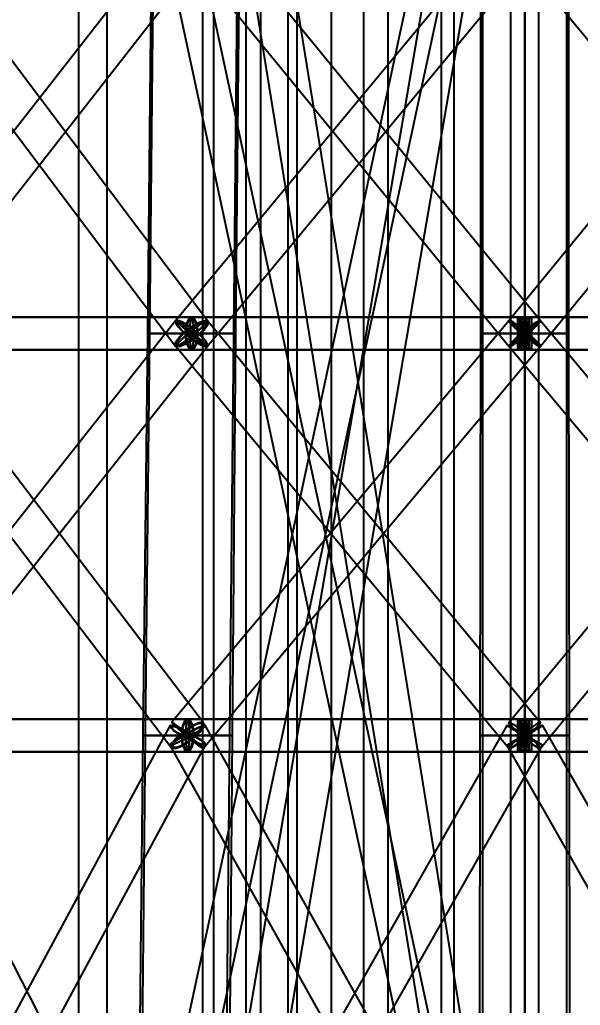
# Model space of a CAD drawing. Header units: millimetres. Extents: x -123812 to 252100, y -3000 to 639000.
# Drawn here: x -6279 to 691, y 306643 to 318903 of the extents above; entities that cross this region are included whole.
import ezdxf

# ---------------------------------------------------------------- set-up
doc = ezdxf.new("R2010")
doc.units = ezdxf.units.MM
for name, color, linetype, lineweight in [('D-BMK-AXIS', 7, 'Continuous', 13), ('D-STR-CORE', 7, 'Continuous', 25), ('D-STR-DIM', 7, 'Continuous', 13), ('D-STR-STRC', 7, 'Continuous', 25)]:
    doc.layers.add(name, color=color, linetype=linetype, lineweight=lineweight)
doc.styles.add('OpenSansCondensed-Light', font='OpenSansCondensed-Light.ttf')
doc.styles.add('TOWER_UNICODE', font='Arial Unicode.ttf')
doc.dimstyles.new('EZDXF', dxfattribs={"dimtxt": 0.25, "dimasz": 0.175, "dimexe": 0.375, "dimexo": 0.125, "dimgap": 0.1, "dimtad": 1, "dimlfac": 100, "dimzin": 12, "dimdsep": 46, "dimtxsty": 'OpenSansCondensed-Light', "dimblk": 'ARCHTICK', "dimcen": 2.5, "dimazin": 3, "dimtfac": 0.5, "dimtmove": 2, "dimatfit": 3})

# ---------------------------------------------------------------- blocks, each defined once
blk = doc.blocks.new('_ARCHTICK')
at = {"color": 0, "linetype": 'BYBLOCK', "const_width": 0.15}
blk.add_lwpolyline([(-0.5, -0.5), (0.5, 0.5)], dxfattribs=at)

msp = doc.modelspace()

# ---------------------------------------------------------------- linework, layer by layer
at = {"layer": 'D-BMK-AXIS'}
msp.add_line((0, -3000), (0, 639000), dxfattribs=at)
at = {"layer": 'D-STR-CORE'}
for points in [[(-4000, 100000), (-4000, 375000), (-3284.1, 375000), (-3284.1, 100000)], [(-4000, 100000), (-4000, 375000), (-3284.1, 375000), (-3284.1, 100000)], [(-3863.7, 100000), (-3863.7, 375000), (-2944.5, 375000), (-2944.5, 100000)], [(-3863.7, 100000), (-3863.7, 375000), (-2944.5, 375000), (-2944.5, 100000)], [(-3464.1, 100000), (-3464.1, 375000), (-2404.2, 375000), (-2404.2, 100000)], [(-3464.1, 100000), (-3464.1, 375000), (-2404.2, 375000), (-2404.2, 100000)], [(-2828.4, 100000), (-2828.4, 375000), (-1700, 375000), (-1700, 100000)], [(-2828.4, 100000), (-2828.4, 375000), (-1700, 375000), (-1700, 100000)], [(-2000, 100000), (-2000, 375000), (-880, 375000), (-880, 100000)], [(-2000, 100000), (-2000, 375000), (-880, 375000), (-880, 100000)], [(-1035.3, 100000), (-1035.3, 375000), (0, 375000), (0, 100000)], [(-1035.3, 100000), (-1035.3, 375000), (0, 375000), (0, 100000)], [(0, 100000), (0, 375000), (1035.3, 375000), (1035.3, 100000)], [(0, 100000), (0, 375000), (1035.3, 375000), (1035.3, 100000)]]:
    msp.add_lwpolyline(points, close=True, dxfattribs=at)
at = {"layer": 'D-STR-STRC'}
for points in [[(198.7, 300042), (-5170.6, 325042), (-5177.4, 325047.1), (-5197.2, 325048.9), (-5228.8, 325047.4), (-5270, 325042.7), (-5317.9, 325035), (-5369.4, 325025), (-5420.8, 325013.3), (-5468.7, 325000.6), (-5509.9, 324988), (-5541.5, 324976.1), (-5561.3, 324965.9), (-5568.1, 324958), (-198.7, 299958)], [(-5170.6, 299958), (198.7, 324958), (192, 324965.9), (172.1, 324976.1), (140.5, 324988), (99.4, 325000.6), (51.4, 325013.3), (0, 325025), (-51.4, 325035), (-99.4, 325042.7), (-140.5, 325047.4), (-172.1, 325048.9), (-192, 325047.1), (-198.7, 325042), (-5568.1, 300042)], [(-4034.4, 299957.4), (250.4, 324957.4), (241.8, 324964.1), (216.8, 324973.2), (177, 324984.2), (125.2, 324996.2), (64.8, 325008.6), (0, 325020.3), (-64.8, 325030.6), (-125.2, 325038.9), (-177, 325044.5), (-216.8, 325047.1), (-241.8, 325046.4), (-250.4, 325042.6), (-4535.1, 300042.6)], [(250.8, 300040.4), (-3789.7, 325040.4), (-3798.2, 325043), (-3823.3, 325042.7), (-3863.1, 325039.5), (-3915.1, 325033.6), (-3975.6, 325025.4), (-4040.5, 325015.5), (-4105.4, 325004.5), (-4165.8, 324993.3), (-4217.8, 324982.4), (-4257.6, 324972.8), (-4282.7, 324965), (-4291.2, 324959.6), (-250.8, 299959.6)], [(-7800.2, 314843.2), (-3891, 319843.2), (-3888.6, 319859.4), (-3899.9, 319885.2), (-3924.2, 319918.8), (-3959.9, 319958), (-4004.6, 320000), (-4055.1, 320042), (-4108, 320081.2), (-4159.7, 320114.8), (-4206.8, 320140.6), (-4245.9, 320156.8), (-4274.5, 320162.4), (-4290.6, 320156.8), (-8199.8, 315156.8)], [(-8101.5, 319843.2), (-4339.8, 314843.2), (-4317.9, 314837.6), (-4283.9, 314843.2), (-4240.2, 314859.4), (-4189.8, 314885.2), (-4136, 314918.8), (-4082.6, 314958), (-4033.1, 315000), (-3991, 315042), (-3959.2, 315081.2), (-3939.7, 315114.8), (-3934, 315140.6), (-3942.4, 315156.8), (-7704.1, 320156.8)], [(-194.6, 320162.4), (-4335.7, 315162.4), (-4334.7, 315156.8), (-4320.4, 315140.6), (-4293.9, 315114.8), (-4257, 315081.2), (-4212.2, 315042), (-4162.5, 315000), (-4111.4, 314958), (-4062.4, 314918.8), (-4018.6, 314885.2), (-3983.3, 314859.4), (-3958.6, 314843.2), (-3946.5, 314837.6), (194.6, 319837.6)], [(-4288.1, 319843.2), (-197.3, 314843.2), (-192.3, 314837.6), (-174.1, 314843.2), (-144.1, 314859.4), (-104.3, 314885.2), (-57.3, 314918.8), (-6.5, 314958), (44.8, 315000), (93, 315042), (134.9, 315081.2), (167.6, 315114.8), (188.9, 315140.6), (197.3, 315156.8), (-3893.5, 320156.8)], [(3893.5, 320156.8), (-197.3, 315156.8), (-188.9, 315140.6), (-167.6, 315114.8), (-134.9, 315081.2), (-93, 315042), (-44.8, 315000), (6.5, 314958), (57.3, 314918.8), (104.3, 314885.2), (144.1, 314859.4), (174.1, 314843.2), (192.3, 314837.6), (197.3, 314843.2), (4288.1, 319843.2)], [(-194.6, 319837.6), (3946.5, 314837.6), (3958.6, 314843.2), (3983.3, 314859.4), (4018.6, 314885.2), (4062.4, 314918.8), (4111.4, 314958), (4162.5, 315000), (4212.2, 315042), (4257, 315081.2), (4293.9, 315114.8), (4320.4, 315140.6), (4334.7, 315156.8), (4335.7, 315162.4), (194.6, 320162.4)], [(-8000, 314796.8), (-4141.1, 314796.8), (-4121, 314803.7), (-4102.2, 314824), (-4086.1, 314856.3), (-4073.8, 314898.4), (-4066, 314947.4), (-4063.3, 315000), (-4066, 315052.6), (-4073.8, 315101.6), (-4086.1, 315143.7), (-4102.2, 315176), (-4121, 315196.3), (-4141.1, 315203.2), (-8000, 315203.2)], [(-8000, 314796.8), (-4141.1, 314796.8), (-4121, 314803.7), (-4102.2, 314824), (-4086.1, 314856.3), (-4073.8, 314898.4), (-4066, 314947.4), (-4063.3, 315000), (-4066, 315052.6), (-4073.8, 315101.6), (-4086.1, 315143.7), (-4102.2, 315176), (-4121, 315196.3), (-4141.1, 315203.2), (-8000, 315203.2)], [(4141.1, 315203.2), (0, 315203.2), (-6.9, 315196.3), (-13.3, 315176), (-18.8, 315143.7), (-23, 315101.6), (-25.6, 315052.6), (-26.5, 315000), (-25.6, 314947.4), (-23, 314898.4), (-18.8, 314856.3), (-13.3, 314824), (-6.9, 314803.7), (0, 314796.8), (4141.1, 314796.8)], [(4141.1, 315203.2), (0, 315203.2), (-6.9, 315196.3), (-13.3, 315176), (-18.8, 315143.7), (-23, 315101.6), (-25.6, 315052.6), (-26.5, 315000), (-25.6, 314947.4), (-23, 314898.4), (-18.8, 314856.3), (-13.3, 314824), (-6.9, 314803.7), (0, 314796.8), (4141.1, 314796.8)], [(-7899.1, 309842), (-3942.2, 314842), (-3939.6, 314858.4), (-3950.8, 314884.4), (-3974.9, 314918.2), (-4010.4, 314957.7), (-4054.7, 315000), (-4105, 315042.3), (-4157.7, 315081.8), (-4209.2, 315115.6), (-4256.2, 315141.6), (-4295.3, 315158), (-4323.9, 315163.5), (-4340, 315158), (-8296.8, 310158)], [(-8197.9, 314842), (-4388.5, 309842), (-4366.6, 309836.5), (-4332.7, 309842), (-4289.1, 309858.4), (-4238.8, 309884.4), (-4185.2, 309918.2), (-4132, 309957.7), (-4082.8, 310000), (-4040.9, 310042.3), (-4009.3, 310081.8), (-3990, 310115.6), (-3984.3, 310141.6), (-3992.8, 310158), (-7802.1, 315158)], [(3944.7, 315157.9), (-196.4, 310157.9), (-188, 310141.6), (-166.8, 310115.6), (-134.2, 310081.8), (-92.5, 310042.3), (-44.5, 310000), (6.5, 309957.7), (57.1, 309918.2), (103.8, 309884.4), (143.5, 309858.4), (173.3, 309842.1), (191.4, 309836.5), (196.4, 309842.1), (4337.5, 314842.1)], [(4384.3, 310163.5), (193.7, 315163.5), (181.5, 315157.9), (157, 315141.6), (121.7, 315115.6), (78.2, 315081.8), (29.3, 315042.3), (-21.5, 315000), (-70.9, 314957.7), (-115.5, 314918.2), (-152.2, 314884.4), (-178.5, 314858.4), (-192.6, 314842.1), (-193.7, 314836.5), (3997, 309836.5)], [(-8097.9, 309796.8), (-4191.7, 309796.8), (-4171.6, 309803.7), (-4152.9, 309824), (-4136.8, 309856.3), (-4124.4, 309898.4), (-4116.7, 309947.4), (-4114, 310000), (-4116.7, 310052.6), (-4124.4, 310101.6), (-4136.8, 310143.7), (-4152.9, 310176), (-4171.6, 310196.3), (-4191.7, 310203.2), (-8097.9, 310203.2)], [(-8095.8, 309796.8), (-4190.7, 309796.8), (-4170.5, 309803.7), (-4151.7, 309824), (-4135.6, 309856.3), (-4123.3, 309898.4), (-4115.5, 309947.4), (-4112.8, 310000), (-4115.5, 310052.6), (-4123.3, 310101.6), (-4135.6, 310143.7), (-4151.7, 310176), (-4170.5, 310196.3), (-4190.7, 310203.2), (-8095.8, 310203.2)], [(4190.7, 310203.2), (0, 310203.2), (-6.9, 310196.3), (-13.3, 310176), (-18.8, 310143.7), (-23, 310101.6), (-25.7, 310052.6), (-26.6, 310000), (-25.7, 309947.4), (-23, 309898.4), (-18.8, 309856.3), (-13.3, 309824), (-6.9, 309803.7), (0, 309796.8), (4190.7, 309796.8)], [(4191.7, 310203.2), (0, 310203.2), (-6.9, 310196.3), (-13.3, 310176), (-18.7, 310143.7), (-23, 310101.6), (-25.6, 310052.6), (-26.5, 310000), (-25.6, 309947.4), (-23, 309898.4), (-18.7, 309856.3), (-13.3, 309824), (-6.9, 309803.7), (0, 309796.8), (4191.7, 309796.8)], [(-8011.1, 302378.7), (-3967.6, 309878.7), (-3968.9, 309891.2), (-3985.3, 309911.2), (-4015.7, 309937.2), (-4058, 309967.5), (-4109.3, 310000), (-4166.2, 310032.5), (-4224.8, 310062.8), (-4281, 310088.8), (-4331.1, 310108.8), (-4371.6, 310121.3), (-4399.8, 310125.6), (-4413.7, 310121.3), (-8457.3, 302621.3)], [(-8325.6, 309891.2), (-4496.4, 302391.2), (-4489.1, 302378.6), (-4466.7, 302374.3), (-4430.9, 302378.6), (-4384, 302391.2), (-4329.3, 302411.1), (-4270.5, 302437.2), (-4211.5, 302467.5), (-4156.4, 302500), (-4109, 302532.5), (-4072.5, 302562.8), (-4049.3, 302588.9), (-4041.2, 302608.8), (-7870.3, 310108.8)], [(-4041.8, 302374.3), (220.3, 309874.3), (216.9, 309878.6), (198.7, 309891.2), (166.9, 309911.1), (123.8, 309937.2), (72.3, 309967.5), (15.8, 310000), (-41.8, 310032.5), (-96.5, 310062.8), (-144.6, 310088.9), (-182.9, 310108.8), (-208.7, 310121.4), (-220.3, 310125.7), (-4482.4, 302625.7)], [(221.9, 302621.5), (-3969.8, 310121.5), (-3975.3, 310125.7), (-3995.4, 310121.5), (-4029, 310108.9), (-4073.6, 310088.9), (-4126.3, 310062.9), (-4183.5, 310032.5), (-4241.2, 310000), (-4295.5, 309967.5), (-4342.8, 309937.1), (-4379.8, 309911.1), (-4403.9, 309891.1), (-4413.6, 309878.5), (-221.9, 302378.5)], [(4488.9, 302625.8), (220.2, 310125.8), (208.4, 310121.6), (182.4, 310109), (143.9, 310089), (95.7, 310062.9), (40.9, 310032.6), (-16.6, 310000), (-73, 309967.4), (-124.5, 309937.1), (-167.4, 309911), (-199, 309891), (-217, 309878.4), (-220.2, 309874.2), (4048.6, 302374.2)]]:
    msp.add_lwpolyline(points, dxfattribs=at)
for points in [[(-5547.2, 300000), (-5191.6, 300000), (-5191.6, 325000), (-5547.2, 325000)], [(-5547.2, 300000), (-5191.6, 300000), (-5191.6, 325000), (-5547.2, 325000)], [(-177.8, 300000), (177.8, 300000), (177.8, 325000), (-177.8, 325000)], [(-177.8, 300000), (177.8, 300000), (177.8, 325000), (-177.8, 325000)], [(-4691.1, 315000), (-3591.1, 315000), (-3541.9, 320000), (-4639.6, 320000)], [(-4666.2, 315000), (-3616, 315000), (-3566.1, 320000), (-4615.4, 320000)], [(-550, 315000), (550, 315000), (548.8, 320000), (-548.8, 320000)], [(-550, 315000), (550, 315000), (548.8, 320000), (-548.8, 320000)], [(-525.1, 315000), (525.1, 315000), (524.6, 320000), (-524.6, 320000)], [(-7284.6, 314800), (88.2, 314800), (88.2, 315200), (-7284.6, 315200)], [(-7248.2, 314800), (51.8, 314800), (51.8, 315200), (-7248.2, 315200)], [(-7248.2, 314800), (51.8, 314800), (51.8, 315200), (-7248.2, 315200)], [(-4218.9, 315000), (-4216.2, 314947.4), (-4208.4, 314898.4), (-4196.1, 314856.3), (-4180, 314824), (-4161.2, 314803.7), (-4141.1, 314796.8), (-4121, 314803.7), (-4102.2, 314824), (-4086.1, 314856.3), (-4073.8, 314898.4), (-4066, 314947.4), (-4063.3, 315000), (-4066, 315052.6), (-4073.8, 315101.6), (-4086.1, 315143.7), (-4102.2, 315176), (-4121, 315196.3), (-4141.1, 315203.2), (-4161.2, 315196.3), (-4180, 315176), (-4196.1, 315143.7), (-4208.4, 315101.6), (-4216.2, 315052.6)], [(-4218.9, 315000), (-4216.2, 314947.4), (-4208.4, 314898.4), (-4196.1, 314856.3), (-4180, 314824), (-4161.2, 314803.7), (-4141.1, 314796.8), (-4121, 314803.7), (-4102.2, 314824), (-4086.1, 314856.3), (-4073.8, 314898.4), (-4066, 314947.4), (-4063.3, 315000), (-4066, 315052.6), (-4073.8, 315101.6), (-4086.1, 315143.7), (-4102.2, 315176), (-4121, 315196.3), (-4141.1, 315203.2), (-4161.2, 315196.3), (-4180, 315176), (-4196.1, 315143.7), (-4208.4, 315101.6), (-4216.2, 315052.6)], [(-4167.6, 315000), (-4166.7, 314947.4), (-4164.1, 314898.4), (-4159.9, 314856.3), (-4154.4, 314824), (-4148, 314803.7), (-4141.1, 314796.8), (0, 314796.8), (6.9, 314803.7), (13.3, 314824), (18.8, 314856.3), (23, 314898.4), (25.6, 314947.4), (26.5, 315000), (25.6, 315052.6), (23, 315101.6), (18.8, 315143.7), (13.3, 315176), (6.9, 315196.3), (0, 315203.2), (-4141.1, 315203.2), (-4148, 315196.3), (-4154.4, 315176), (-4159.9, 315143.7), (-4164.1, 315101.6), (-4166.7, 315052.6)], [(-4167.6, 315000), (-4166.7, 314947.4), (-4164.1, 314898.4), (-4159.9, 314856.3), (-4154.4, 314824), (-4148, 314803.7), (-4141.1, 314796.8), (-4134.2, 314803.7), (-4127.8, 314824), (-4122.4, 314856.3), (-4118.1, 314898.4), (-4115.5, 314947.4), (-4114.6, 315000), (-4115.5, 315052.6), (-4118.1, 315101.6), (-4122.4, 315143.7), (-4127.8, 315176), (-4134.2, 315196.3), (-4141.1, 315203.2), (-4148, 315196.3), (-4154.4, 315176), (-4159.9, 315143.7), (-4164.1, 315101.6), (-4166.7, 315052.6)], [(-4167.6, 315000), (-4166.7, 314947.4), (-4164.1, 314898.4), (-4159.9, 314856.3), (-4154.4, 314824), (-4148, 314803.7), (-4141.1, 314796.8), (0, 314796.8), (6.9, 314803.7), (13.3, 314824), (18.8, 314856.3), (23, 314898.4), (25.6, 314947.4), (26.5, 315000), (25.6, 315052.6), (23, 315101.6), (18.8, 315143.7), (13.3, 315176), (6.9, 315196.3), (0, 315203.2), (-4141.1, 315203.2), (-4148, 315196.3), (-4154.4, 315176), (-4159.9, 315143.7), (-4164.1, 315101.6), (-4166.7, 315052.6)], [(-4167.6, 315000), (-4166.7, 314947.4), (-4164.1, 314898.4), (-4159.9, 314856.3), (-4154.4, 314824), (-4148, 314803.7), (-4141.1, 314796.8), (-4134.2, 314803.7), (-4127.8, 314824), (-4122.4, 314856.3), (-4118.1, 314898.4), (-4115.5, 314947.4), (-4114.6, 315000), (-4115.5, 315052.6), (-4118.1, 315101.6), (-4122.4, 315143.7), (-4127.8, 315176), (-4134.2, 315196.3), (-4141.1, 315203.2), (-4148, 315196.3), (-4154.4, 315176), (-4159.9, 315143.7), (-4164.1, 315101.6), (-4166.7, 315052.6)], [(88.2, 315200), (-88.2, 315200), (-88.2, 314800), (88.2, 314800)], [(51.8, 315200), (-51.8, 315200), (-51.8, 314800), (51.8, 314800)], [(51.8, 315200), (-51.8, 315200), (-51.8, 314800), (51.8, 314800)], [(-51.8, 314800), (7248.2, 314800), (7248.2, 315200), (-51.8, 315200)], [(-51.8, 315200), (51.8, 315200), (51.8, 314800), (-51.8, 314800)], [(-51.8, 314800), (7248.2, 314800), (7248.2, 315200), (-51.8, 315200)], [(-51.8, 315200), (51.8, 315200), (51.8, 314800), (-51.8, 314800)], [(-26.5, 315000), (-25.6, 314947.4), (-23, 314898.4), (-18.8, 314856.3), (-13.3, 314824), (-6.9, 314803.7), (0, 314796.8), (6.9, 314803.7), (13.3, 314824), (18.8, 314856.3), (23, 314898.4), (25.6, 314947.4), (26.5, 315000), (25.6, 315052.6), (23, 315101.6), (18.8, 315143.7), (13.3, 315176), (6.9, 315196.3), (0, 315203.2), (-6.9, 315196.3), (-13.3, 315176), (-18.8, 315143.7), (-23, 315101.6), (-25.6, 315052.6)], [(-26.5, 315000), (-25.6, 314947.4), (-23, 314898.4), (-18.8, 314856.3), (-13.3, 314824), (-6.9, 314803.7), (0, 314796.8), (6.9, 314803.7), (13.3, 314824), (18.8, 314856.3), (23, 314898.4), (25.6, 314947.4), (26.5, 315000), (25.6, 315052.6), (23, 315101.6), (18.8, 315143.7), (13.3, 315176), (6.9, 315196.3), (0, 315203.2), (-6.9, 315196.3), (-13.3, 315176), (-18.8, 315143.7), (-23, 315101.6), (-25.6, 315052.6)], [(26.5, 315000), (25.6, 314947.4), (23, 314898.4), (18.8, 314856.3), (13.3, 314824), (6.9, 314803.7), (0, 314796.8), (-6.9, 314803.7), (-13.3, 314824), (-18.8, 314856.3), (-23, 314898.4), (-25.6, 314947.4), (-26.5, 315000), (-25.6, 315052.6), (-23, 315101.6), (-18.8, 315143.7), (-13.3, 315176), (-6.9, 315196.3), (0, 315203.2), (6.9, 315196.3), (13.3, 315176), (18.8, 315143.7), (23, 315101.6), (25.6, 315052.6)], [(26.5, 315000), (25.6, 314947.4), (23, 314898.4), (18.8, 314856.3), (13.3, 314824), (6.9, 314803.7), (0, 314796.8), (-6.9, 314803.7), (-13.3, 314824), (-18.8, 314856.3), (-23, 314898.4), (-25.6, 314947.4), (-26.5, 315000), (-25.6, 315052.6), (-23, 315101.6), (-18.8, 315143.7), (-13.3, 315176), (-6.9, 315196.3), (0, 315203.2), (6.9, 315196.3), (13.3, 315176), (18.8, 315143.7), (23, 315101.6), (25.6, 315052.6)], [(-4385.4, 310163.5), (-4384.4, 310158), (-4370.3, 310141.6), (-4344, 310115.6), (-4307.3, 310081.8), (-4262.8, 310042.3), (-4213.4, 310000), (-4162.6, 309957.7), (-4113.7, 309918.2), (-4070.1, 309884.4), (-4034.9, 309858.4), (-4010.3, 309842), (-3998.1, 309836.5), (193.6, 314836.5), (192.7, 314842), (178.5, 314858.4), (152.3, 314884.4), (115.6, 314918.2), (71.1, 314957.7), (21.7, 315000), (-29.2, 315042.3), (-78, 315081.8), (-121.6, 315115.6), (-156.9, 315141.6), (-181.4, 315158), (-193.6, 315163.5)], [(-4033.1, 315000), (-4082.6, 314958), (-4136, 314918.8), (-4189.8, 314885.2), (-4240.2, 314859.4), (-4283.9, 314843.2), (-4317.9, 314837.6), (-4339.8, 314843.2), (-4348.2, 314859.4), (-4342.5, 314885.2), (-4323, 314918.8), (-4291.2, 314958), (-4249.1, 315000), (-4199.6, 315042), (-4146.2, 315081.2), (-4092.4, 315114.8), (-4042, 315140.6), (-3998.3, 315156.8), (-3964.3, 315162.4), (-3942.4, 315156.8), (-3934, 315140.6), (-3939.7, 315114.8), (-3959.2, 315081.2), (-3991, 315042)], [(-4227.5, 315000), (-4177.3, 314957.7), (-4124.5, 314918.2), (-4073, 314884.4), (-4026, 314858.4), (-3986.9, 314842), (-3958.4, 314836.5), (-3942.2, 314842), (-3939.6, 314858.4), (-3950.8, 314884.4), (-3974.9, 314918.2), (-4010.4, 314957.7), (-4054.7, 315000), (-4105, 315042.3), (-4157.7, 315081.8), (-4209.2, 315115.6), (-4256.2, 315141.6), (-4295.3, 315158), (-4323.9, 315163.5), (-4340, 315158), (-4342.6, 315141.6), (-4331.4, 315115.6), (-4307.3, 315081.8), (-4271.9, 315042.3)], [(-4337.5, 314842), (-196.4, 309842), (-191.3, 309836.5), (-173.2, 309842), (-143.3, 309858.4), (-103.6, 309884.4), (-56.8, 309918.2), (-6.2, 309957.7), (44.8, 310000), (92.8, 310042.3), (134.5, 310081.8), (167, 310115.6), (188.1, 310141.6), (196.4, 310158), (-3944.7, 315158), (-3949.8, 315163.5), (-3967.9, 315158), (-3997.8, 315141.6), (-4037.5, 315115.6), (-4084.3, 315081.8), (-4134.9, 315042.3), (-4185.9, 315000), (-4233.9, 314957.7), (-4275.6, 314918.2), (-4308.1, 314884.4), (-4329.2, 314858.4)], [(-4185.9, 315000), (-4233.9, 314957.7), (-4275.6, 314918.2), (-4308.1, 314884.4), (-4329.2, 314858.4), (-4337.5, 314842), (-4332.4, 314836.5), (-4314.3, 314842), (-4284.4, 314858.4), (-4244.7, 314884.4), (-4197.9, 314918.2), (-4147.3, 314957.7), (-4096.3, 315000), (-4048.3, 315042.3), (-4006.6, 315081.8), (-3974.1, 315115.6), (-3953, 315141.6), (-3944.7, 315158), (-3949.8, 315163.5), (-3967.9, 315158), (-3997.8, 315141.6), (-4037.5, 315115.6), (-4084.3, 315081.8), (-4134.9, 315042.3)], [(-4119.7, 315000), (-4070, 314958), (-4025.2, 314918.8), (-3988.3, 314885.2), (-3961.8, 314859.4), (-3947.6, 314843.2), (-3946.5, 314837.6), (-3958.6, 314843.2), (-3983.3, 314859.4), (-4018.6, 314885.2), (-4062.4, 314918.8), (-4111.4, 314958), (-4162.5, 315000), (-4212.2, 315042), (-4257, 315081.2), (-4293.9, 315114.8), (-4320.4, 315140.6), (-4334.7, 315156.8), (-4335.7, 315162.4), (-4323.6, 315156.8), (-4298.9, 315140.6), (-4263.6, 315114.8), (-4219.9, 315081.2), (-4170.8, 315042)], [(-4043.8, 315000), (-4088.3, 314962.1), (-4136.5, 314926.8), (-4185, 314896.5), (-4230.5, 314873.2), (-4269.9, 314858.6), (-4300.5, 314853.6), (-4320.3, 314858.6), (-4327.8, 314873.2), (-4322.7, 314896.5), (-4305.1, 314926.8), (-4276.4, 314962.1), (-4238.5, 315000), (-4193.9, 315037.9), (-4145.7, 315073.2), (-4097.2, 315103.5), (-4051.7, 315126.8), (-4012.3, 315141.4), (-3981.7, 315146.4), (-3961.9, 315141.4), (-3954.4, 315126.8), (-3959.6, 315103.5), (-3977.1, 315073.2), (-4005.8, 315037.9)], [(-4219, 315000), (-4173.7, 314961.8), (-4126.2, 314926.3), (-4079.7, 314895.7), (-4037.4, 314872.3), (-4002.1, 314857.6), (-3976.3, 314852.6), (-3961.8, 314857.6), (-3959.5, 314872.3), (-3969.5, 314895.7), (-3991.3, 314926.3), (-4023.2, 314961.8), (-4063.2, 315000), (-4108.5, 315038.2), (-4156, 315073.7), (-4202.5, 315104.3), (-4244.8, 315127.7), (-4280.1, 315142.4), (-4305.9, 315147.4), (-4320.4, 315142.4), (-4322.7, 315127.7), (-4312.7, 315104.3), (-4290.9, 315073.7), (-4259, 315038.2)], [(-4181.5, 315000), (-4224.8, 314961.8), (-4262.3, 314926.3), (-4291.6, 314895.7), (-4310.7, 314872.3), (-4318.2, 314857.6), (-4313.6, 314852.6), (-4297.2, 314857.6), (-4270.3, 314872.3), (-4234.5, 314895.7), (-4192.3, 314926.3), (-4146.7, 314961.8), (-4100.7, 315000), (-4057.4, 315038.2), (-4019.9, 315073.7), (-3990.6, 315104.3), (-3971.5, 315127.7), (-3964, 315142.4), (-3968.6, 315147.4), (-3985, 315142.4), (-4011.9, 315127.7), (-4047.7, 315104.3), (-4089.9, 315073.7), (-4135.5, 315038.2)], [(-4121.8, 315000), (-4077, 314962.1), (-4036.6, 314926.8), (-4003.4, 314896.5), (-3979.5, 314873.2), (-3966.6, 314858.6), (-3965.6, 314853.6), (-3976.6, 314858.6), (-3998.8, 314873.2), (-4030.7, 314896.5), (-4070.1, 314926.8), (-4114.4, 314962.1), (-4160.4, 315000), (-4205.2, 315037.9), (-4245.6, 315073.2), (-4278.9, 315103.5), (-4302.7, 315126.8), (-4315.6, 315141.4), (-4316.6, 315146.4), (-4305.6, 315141.4), (-4283.4, 315126.8), (-4251.5, 315103.5), (-4212.1, 315073.2), (-4167.9, 315037.9)], [(-4212.7, 315000), (-4210.3, 314951.5), (-4203.1, 314906.4), (-4191.8, 314867.6), (-4176.9, 314837.9), (-4159.6, 314819.2), (-4141.1, 314812.8), (-4122.6, 314819.2), (-4105.3, 314837.9), (-4090.4, 314867.6), (-4079.1, 314906.4), (-4071.9, 314951.5), (-4069.5, 315000), (-4071.9, 315048.5), (-4079.1, 315093.6), (-4090.4, 315132.4), (-4105.3, 315162.1), (-4122.6, 315180.8), (-4141.1, 315187.2), (-4159.6, 315180.8), (-4176.9, 315162.1), (-4191.8, 315132.4), (-4203.1, 315093.6), (-4210.3, 315048.5)], [(-4212.7, 315000), (-4210.3, 314951.5), (-4203.1, 314906.4), (-4191.8, 314867.6), (-4176.9, 314837.9), (-4159.6, 314819.2), (-4141.1, 314812.8), (-4122.6, 314819.2), (-4105.3, 314837.9), (-4090.4, 314867.6), (-4079.1, 314906.4), (-4071.9, 314951.5), (-4069.5, 315000), (-4071.9, 315048.5), (-4079.1, 315093.6), (-4090.4, 315132.4), (-4105.3, 315162.1), (-4122.6, 315180.8), (-4141.1, 315187.2), (-4159.6, 315180.8), (-4176.9, 315162.1), (-4191.8, 315132.4), (-4203.1, 315093.6), (-4210.3, 315048.5)], [(-4165.5, 315000), (-4164.7, 314951.5), (-4162.3, 314906.4), (-4158.4, 314867.6), (-4153.3, 314837.9), (-4147.4, 314819.2), (-4141.1, 314812.8), (-4134.8, 314819.2), (-4128.9, 314837.9), (-4123.8, 314867.6), (-4119.9, 314906.4), (-4117.5, 314951.5), (-4116.7, 315000), (-4117.5, 315048.5), (-4119.9, 315093.6), (-4123.8, 315132.4), (-4128.9, 315162.1), (-4134.8, 315180.8), (-4141.1, 315187.2), (-4147.4, 315180.8), (-4153.3, 315162.1), (-4158.4, 315132.4), (-4162.3, 315093.6), (-4164.7, 315048.5)], [(-4165.5, 315000), (-4164.7, 314951.5), (-4162.3, 314906.4), (-4158.4, 314867.6), (-4153.3, 314837.9), (-4147.4, 314819.2), (-4141.1, 314812.8), (-4134.8, 314819.2), (-4128.9, 314837.9), (-4123.8, 314867.6), (-4119.9, 314906.4), (-4117.5, 314951.5), (-4116.7, 315000), (-4117.5, 315048.5), (-4119.9, 315093.6), (-4123.8, 315132.4), (-4128.9, 315162.1), (-4134.8, 315180.8), (-4141.1, 315187.2), (-4147.4, 315180.8), (-4153.3, 315162.1), (-4158.4, 315132.4), (-4162.3, 315093.6), (-4164.7, 315048.5)], [(44.8, 315000), (-6.5, 314958), (-57.3, 314918.8), (-104.3, 314885.2), (-144.1, 314859.4), (-174.1, 314843.2), (-192.3, 314837.6), (-197.3, 314843.2), (-188.9, 314859.4), (-167.6, 314885.2), (-134.9, 314918.8), (-93, 314958), (-44.8, 315000), (6.5, 315042), (57.3, 315081.2), (104.3, 315114.8), (144.1, 315140.6), (174.1, 315156.8), (192.3, 315162.4), (197.3, 315156.8), (188.9, 315140.6), (167.6, 315114.8), (134.9, 315081.2), (93, 315042)], [(-44.8, 315000), (6.5, 314958), (57.3, 314918.8), (104.3, 314885.2), (144.1, 314859.4), (174.1, 314843.2), (192.3, 314837.6), (197.3, 314843.2), (188.9, 314859.4), (167.6, 314885.2), (134.9, 314918.8), (93, 314958), (44.8, 315000), (-6.5, 315042), (-57.3, 315081.2), (-104.3, 315114.8), (-144.1, 315140.6), (-174.1, 315156.8), (-192.3, 315162.4), (-197.3, 315156.8), (-188.9, 315140.6), (-167.6, 315114.8), (-134.9, 315081.2), (-93, 315042)], [(21.5, 315000), (-29.3, 314957.7), (-78.2, 314918.2), (-121.7, 314884.4), (-157, 314858.4), (-181.5, 314842.1), (-193.7, 314836.5), (-192.6, 314842.1), (-178.5, 314858.4), (-152.2, 314884.4), (-115.5, 314918.2), (-70.9, 314957.7), (-21.5, 315000), (29.3, 315042.3), (78.2, 315081.8), (121.7, 315115.6), (157, 315141.6), (181.5, 315157.9), (193.7, 315163.5), (192.6, 315157.9), (178.5, 315141.6), (152.2, 315115.6), (115.5, 315081.8), (70.9, 315042.3)], [(-21.7, 315000), (29.2, 314957.7), (78, 314918.2), (121.6, 314884.4), (156.9, 314858.4), (181.4, 314842), (193.6, 314836.5), (192.7, 314842), (178.5, 314858.4), (152.3, 314884.4), (115.6, 314918.2), (71.1, 314957.7), (21.7, 315000), (-29.2, 315042.3), (-78, 315081.8), (-121.6, 315115.6), (-156.9, 315141.6), (-181.4, 315158), (-193.6, 315163.5), (-192.7, 315158), (-178.5, 315141.6), (-152.3, 315115.6), (-115.6, 315081.8), (-71.1, 315042.3)], [(40.4, 315000), (-5.9, 314962.1), (-51.7, 314926.8), (-94, 314896.5), (-129.9, 314873.2), (-157, 314858.6), (-173.3, 314853.6), (-177.9, 314858.6), (-170.3, 314873.2), (-151.1, 314896.5), (-121.7, 314926.8), (-83.9, 314962.1), (-40.4, 315000), (5.9, 315037.9), (51.7, 315073.2), (94, 315103.5), (129.9, 315126.8), (157, 315141.4), (173.3, 315146.4), (177.9, 315141.4), (170.3, 315126.8), (151.1, 315103.5), (121.7, 315073.2), (83.9, 315037.9)], [(-40.4, 315000), (5.9, 314962.1), (51.7, 314926.8), (94, 314896.5), (129.9, 314873.2), (157, 314858.6), (173.3, 314853.6), (177.9, 314858.6), (170.3, 314873.2), (151.1, 314896.5), (121.7, 314926.8), (83.9, 314962.1), (40.4, 315000), (-5.9, 315037.9), (-51.7, 315073.2), (-94, 315103.5), (-129.9, 315126.8), (-157, 315141.4), (-173.3, 315146.4), (-177.9, 315141.4), (-170.3, 315126.8), (-151.1, 315103.5), (-121.7, 315073.2), (-83.9, 315037.9)], [(-19.6, 315000), (26.3, 314961.8), (70.4, 314926.3), (109.6, 314895.7), (141.4, 314872.3), (163.6, 314857.6), (174.6, 314852.6), (173.7, 314857.6), (161, 314872.3), (137.3, 314895.7), (104.2, 314926.3), (64.1, 314961.8), (19.6, 315000), (-26.3, 315038.2), (-70.4, 315073.7), (-109.6, 315104.3), (-141.4, 315127.7), (-163.6, 315142.4), (-174.6, 315147.4), (-173.7, 315142.4), (-161, 315127.7), (-137.3, 315104.3), (-104.2, 315073.7), (-64.1, 315038.2)], [(19.4, 315000), (-26.5, 314961.8), (-70.5, 314926.3), (-109.8, 314895.8), (-141.5, 314872.3), (-163.6, 314857.6), (-174.6, 314852.6), (-173.7, 314857.6), (-160.9, 314872.3), (-137.2, 314895.8), (-104.1, 314926.3), (-63.9, 314961.8), (-19.4, 315000), (26.5, 315038.2), (70.5, 315073.7), (109.8, 315104.2), (141.5, 315127.7), (163.6, 315142.4), (174.6, 315147.4), (173.7, 315142.4), (160.9, 315127.7), (137.2, 315104.2), (104.1, 315073.7), (63.9, 315038.2)], [(82.9, 315188), (-82.9, 315188), (-82.9, 314812), (82.9, 314812)], [(48.7, 315188), (-48.7, 315188), (-48.7, 314812), (48.7, 314812)], [(48.7, 315188), (-48.7, 315188), (-48.7, 314812), (48.7, 314812)], [(-48.7, 315188), (48.7, 315188), (48.7, 314812), (-48.7, 314812)], [(-48.7, 315188), (48.7, 315188), (48.7, 314812), (-48.7, 314812)], [(-24.4, 315000), (-23.6, 314951.5), (-21.2, 314906.4), (-17.3, 314867.6), (-12.2, 314837.9), (-6.3, 314819.2), (0, 314812.8), (6.3, 314819.2), (12.2, 314837.9), (17.3, 314867.6), (21.2, 314906.4), (23.6, 314951.5), (24.4, 315000), (23.6, 315048.5), (21.2, 315093.6), (17.3, 315132.4), (12.2, 315162.1), (6.3, 315180.8), (0, 315187.2), (-6.3, 315180.8), (-12.2, 315162.1), (-17.3, 315132.4), (-21.2, 315093.6), (-23.6, 315048.5)], [(-24.4, 315000), (-23.6, 314951.5), (-21.2, 314906.4), (-17.3, 314867.6), (-12.2, 314837.9), (-6.3, 314819.2), (0, 314812.8), (6.3, 314819.2), (12.2, 314837.9), (17.3, 314867.6), (21.2, 314906.4), (23.6, 314951.5), (24.4, 315000), (23.6, 315048.5), (21.2, 315093.6), (17.3, 315132.4), (12.2, 315162.1), (6.3, 315180.8), (0, 315187.2), (-6.3, 315180.8), (-12.2, 315162.1), (-17.3, 315132.4), (-21.2, 315093.6), (-23.6, 315048.5)], [(24.4, 315000), (23.6, 314951.5), (21.2, 314906.4), (17.3, 314867.6), (12.2, 314837.9), (6.3, 314819.2), (0, 314812.8), (-6.3, 314819.2), (-12.2, 314837.9), (-17.3, 314867.6), (-21.2, 314906.4), (-23.6, 314951.5), (-24.4, 315000), (-23.6, 315048.5), (-21.2, 315093.6), (-17.3, 315132.4), (-12.2, 315162.1), (-6.3, 315180.8), (0, 315187.2), (6.3, 315180.8), (12.2, 315162.1), (17.3, 315132.4), (21.2, 315093.6), (23.6, 315048.5)], [(24.4, 315000), (23.6, 314951.5), (21.2, 314906.4), (17.3, 314867.6), (12.2, 314837.9), (6.3, 314819.2), (0, 314812.8), (-6.3, 314819.2), (-12.2, 314837.9), (-17.3, 314867.6), (-21.2, 314906.4), (-23.6, 314951.5), (-24.4, 315000), (-23.6, 315048.5), (-21.2, 315093.6), (-17.3, 315132.4), (-12.2, 315162.1), (-6.3, 315180.8), (0, 315187.2), (6.3, 315180.8), (12.2, 315162.1), (17.3, 315132.4), (21.2, 315093.6), (23.6, 315048.5)], [(-4747.3, 310000), (-3634.1, 310000), (-3591.1, 315000), (-4691.1, 315000)], [(-4717.3, 310000), (-3666.2, 310000), (-3616, 315000), (-4666.2, 315000)], [(-3591.1, 315000), (-3609.8, 315000), (-3664.8, 315000), (-3752.2, 315000), (-3866.1, 315000), (-3998.8, 315000), (-4141.1, 315000), (-4283.5, 315000), (-4416.1, 315000), (-4530, 315000), (-4617.4, 315000), (-4672.4, 315000), (-4691.1, 315000), (-4672.4, 315000), (-4617.4, 315000), (-4530, 315000), (-4416.1, 315000), (-4283.5, 315000), (-4141.1, 315000), (-3998.8, 315000), (-3866.1, 315000), (-3752.2, 315000), (-3664.8, 315000), (-3609.8, 315000)], [(-3616, 315000), (-3633.9, 315000), (-3686.4, 315000), (-3769.8, 315000), (-3878.6, 315000), (-4005.2, 315000), (-4141.1, 315000), (-4277, 315000), (-4403.7, 315000), (-4512.4, 315000), (-4595.9, 315000), (-4648.3, 315000), (-4666.2, 315000), (-4648.3, 315000), (-4595.9, 315000), (-4512.4, 315000), (-4403.7, 315000), (-4277, 315000), (-4141.1, 315000), (-4005.2, 315000), (-3878.6, 315000), (-3769.8, 315000), (-3686.4, 315000), (-3633.9, 315000)], [(-556.6, 310000), (556.6, 310000), (550, 315000), (-550, 315000)], [(-556.6, 310000), (556.6, 310000), (550, 315000), (-550, 315000)], [(550, 315000), (531.3, 315000), (476.3, 315000), (388.9, 315000), (275, 315000), (142.4, 315000), (0, 315000), (-142.4, 315000), (-275, 315000), (-388.9, 315000), (-476.3, 315000), (-531.3, 315000), (-550, 315000), (-531.3, 315000), (-476.3, 315000), (-388.9, 315000), (-275, 315000), (-142.4, 315000), (0, 315000), (142.4, 315000), (275, 315000), (388.9, 315000), (476.3, 315000), (531.3, 315000)], [(550, 315000), (531.3, 315000), (476.3, 315000), (388.9, 315000), (275, 315000), (142.4, 315000), (0, 315000), (-142.4, 315000), (-275, 315000), (-388.9, 315000), (-476.3, 315000), (-531.3, 315000), (-550, 315000), (-531.3, 315000), (-476.3, 315000), (-388.9, 315000), (-275, 315000), (-142.4, 315000), (0, 315000), (142.4, 315000), (275, 315000), (388.9, 315000), (476.3, 315000), (531.3, 315000)], [(-525.6, 310000), (525.6, 310000), (525.1, 315000), (-525.1, 315000)], [(525.1, 315000), (507.2, 315000), (454.8, 315000), (371.3, 315000), (262.6, 315000), (135.9, 315000), (0, 315000), (-135.9, 315000), (-262.6, 315000), (-371.3, 315000), (-454.8, 315000), (-507.2, 315000), (-525.1, 315000), (-507.2, 315000), (-454.8, 315000), (-371.3, 315000), (-262.6, 315000), (-135.9, 315000), (0, 315000), (135.9, 315000), (262.6, 315000), (371.3, 315000), (454.8, 315000), (507.2, 315000)], [(-7374.8, 309800), (88.1, 309800), (88.1, 310200), (-7374.8, 310200)], [(-7340.4, 309800), (51.7, 309800), (51.7, 310200), (-7340.4, 310200)], [(-7338.6, 309800), (51.8, 309800), (51.8, 310200), (-7338.6, 310200)], [(-4269.5, 310000), (-4266.8, 309947.4), (-4259, 309898.4), (-4246.7, 309856.3), (-4230.6, 309824), (-4211.8, 309803.7), (-4191.7, 309796.8), (-4171.6, 309803.7), (-4152.9, 309824), (-4136.8, 309856.3), (-4124.4, 309898.4), (-4116.7, 309947.4), (-4114, 310000), (-4116.7, 310052.6), (-4124.4, 310101.6), (-4136.8, 310143.7), (-4152.9, 310176), (-4171.6, 310196.3), (-4191.7, 310203.2), (-4211.8, 310196.3), (-4230.6, 310176), (-4246.7, 310143.7), (-4259, 310101.6), (-4266.8, 310052.6)], [(-4268.5, 310000), (-4265.8, 309947.4), (-4258.1, 309898.4), (-4245.7, 309856.3), (-4229.6, 309824), (-4210.8, 309803.7), (-4190.7, 309796.8), (-4170.5, 309803.7), (-4151.7, 309824), (-4135.6, 309856.3), (-4123.3, 309898.4), (-4115.5, 309947.4), (-4112.8, 310000), (-4115.5, 310052.6), (-4123.3, 310101.6), (-4135.6, 310143.7), (-4151.7, 310176), (-4170.5, 310196.3), (-4190.7, 310203.2), (-4210.8, 310196.3), (-4229.6, 310176), (-4245.7, 310143.7), (-4258.1, 310101.6), (-4265.8, 310052.6)], [(-4263.3, 310000), (-4260.9, 309951.5), (-4253.7, 309906.4), (-4242.4, 309867.6), (-4227.5, 309837.9), (-4210.3, 309819.2), (-4191.7, 309812.8), (-4173.2, 309819.2), (-4155.9, 309837.9), (-4141.1, 309867.6), (-4129.7, 309906.4), (-4122.6, 309951.5), (-4120.1, 310000), (-4122.6, 310048.5), (-4129.7, 310093.6), (-4141.1, 310132.4), (-4155.9, 310162.1), (-4173.2, 310180.8), (-4191.7, 310187.2), (-4210.3, 310180.8), (-4227.5, 310162.1), (-4242.4, 310132.4), (-4253.7, 310093.6), (-4260.9, 310048.5)], [(-4262.4, 310000), (-4259.9, 309951.5), (-4252.7, 309906.4), (-4241.4, 309867.6), (-4226.5, 309837.9), (-4209.2, 309819.2), (-4190.7, 309812.8), (-4172.1, 309819.2), (-4154.8, 309837.9), (-4140, 309867.6), (-4128.6, 309906.4), (-4121.4, 309951.5), (-4119, 310000), (-4121.4, 310048.5), (-4128.6, 310093.6), (-4140, 310132.4), (-4154.8, 310162.1), (-4172.1, 310180.8), (-4190.7, 310187.2), (-4209.2, 310180.8), (-4226.5, 310162.1), (-4241.4, 310132.4), (-4252.7, 310093.6), (-4259.9, 310048.5)], [(-4218.2, 310000), (-4217.3, 309947.4), (-4214.7, 309898.4), (-4210.5, 309856.3), (-4205, 309824), (-4198.6, 309803.7), (-4191.7, 309796.8), (0, 309796.8), (6.9, 309803.7), (13.3, 309824), (18.7, 309856.3), (23, 309898.4), (25.6, 309947.4), (26.5, 310000), (25.6, 310052.6), (23, 310101.6), (18.7, 310143.7), (13.3, 310176), (6.9, 310196.3), (0, 310203.2), (-4191.7, 310203.2), (-4198.6, 310196.3), (-4205, 310176), (-4210.5, 310143.7), (-4214.7, 310101.6), (-4217.3, 310052.6)], [(-4218.2, 310000), (-4217.3, 309947.4), (-4214.7, 309898.4), (-4210.5, 309856.3), (-4205, 309824), (-4198.6, 309803.7), (-4191.7, 309796.8), (-4184.9, 309803.7), (-4178.5, 309824), (-4173, 309856.3), (-4168.8, 309898.4), (-4166.1, 309947.4), (-4165.2, 310000), (-4166.1, 310052.6), (-4168.8, 310101.6), (-4173, 310143.7), (-4178.5, 310176), (-4184.9, 310196.3), (-4191.7, 310203.2), (-4198.6, 310196.3), (-4205, 310176), (-4210.5, 310143.7), (-4214.7, 310101.6), (-4217.3, 310052.6)], [(-4217.3, 310000), (-4216.4, 309947.4), (-4213.7, 309898.4), (-4209.5, 309856.3), (-4204, 309824), (-4197.5, 309803.7), (-4190.7, 309796.8), (0, 309796.8), (6.9, 309803.7), (13.3, 309824), (18.8, 309856.3), (23, 309898.4), (25.7, 309947.4), (26.6, 310000), (25.7, 310052.6), (23, 310101.6), (18.8, 310143.7), (13.3, 310176), (6.9, 310196.3), (0, 310203.2), (-4190.7, 310203.2), (-4197.5, 310196.3), (-4204, 310176), (-4209.5, 310143.7), (-4213.7, 310101.6), (-4216.4, 310052.6)], [(-4217.3, 310000), (-4216.4, 309947.4), (-4213.7, 309898.4), (-4209.5, 309856.3), (-4204, 309824), (-4197.5, 309803.7), (-4190.7, 309796.8), (-4183.8, 309803.7), (-4177.4, 309824), (-4171.8, 309856.3), (-4167.6, 309898.4), (-4165, 309947.4), (-4164.1, 310000), (-4165, 310052.6), (-4167.6, 310101.6), (-4171.8, 310143.7), (-4177.4, 310176), (-4183.8, 310196.3), (-4190.7, 310203.2), (-4197.5, 310196.3), (-4204, 310176), (-4209.5, 310143.7), (-4213.7, 310101.6), (-4216.4, 310052.6)], [(-4216.2, 310000), (-4215.3, 309951.5), (-4212.9, 309906.4), (-4209, 309867.6), (-4203.9, 309837.9), (-4198, 309819.2), (-4191.7, 309812.8), (-4185.4, 309819.2), (-4179.5, 309837.9), (-4174.5, 309867.6), (-4170.6, 309906.4), (-4168.1, 309951.5), (-4167.3, 310000), (-4168.1, 310048.5), (-4170.6, 310093.6), (-4174.5, 310132.4), (-4179.5, 310162.1), (-4185.4, 310180.8), (-4191.7, 310187.2), (-4198, 310180.8), (-4203.9, 310162.1), (-4209, 310132.4), (-4212.9, 310093.6), (-4215.3, 310048.5)], [(-4215.2, 310000), (-4214.3, 309951.5), (-4211.9, 309906.4), (-4208, 309867.6), (-4202.9, 309837.9), (-4197, 309819.2), (-4190.7, 309812.8), (-4184.3, 309819.2), (-4178.4, 309837.9), (-4173.3, 309867.6), (-4169.4, 309906.4), (-4167, 309951.5), (-4166.1, 310000), (-4167, 310048.5), (-4169.4, 310093.6), (-4173.3, 310132.4), (-4178.4, 310162.1), (-4184.3, 310180.8), (-4190.7, 310187.2), (-4197, 310180.8), (-4202.9, 310162.1), (-4208, 310132.4), (-4211.9, 310093.6), (-4214.3, 310048.5)], [(88.1, 310200), (-88.1, 310200), (-88.1, 309800), (88.1, 309800)], [(82.8, 310188), (-82.8, 310188), (-82.8, 309812), (82.8, 309812)], [(51.8, 310200), (-51.8, 310200), (-51.8, 309800), (51.8, 309800)], [(-51.8, 309800), (7338.6, 309800), (7338.6, 310200), (-51.8, 310200)], [(-51.8, 310200), (51.8, 310200), (51.8, 309800), (-51.8, 309800)], [(51.7, 310200), (-51.7, 310200), (-51.7, 309800), (51.7, 309800)], [(-51.7, 309800), (7340.4, 309800), (7340.4, 310200), (-51.7, 310200)], [(-51.7, 310200), (51.7, 310200), (51.7, 309800), (-51.7, 309800)], [(48.7, 310188), (-48.7, 310188), (-48.7, 309812), (48.7, 309812)], [(-48.7, 310188), (48.7, 310188), (48.7, 309812), (-48.7, 309812)], [(48.6, 310188), (-48.6, 310188), (-48.6, 309812), (48.6, 309812)], [(-48.6, 310188), (48.6, 310188), (48.6, 309812), (-48.6, 309812)], [(-26.6, 310000), (-25.7, 309947.4), (-23, 309898.4), (-18.8, 309856.3), (-13.3, 309824), (-6.9, 309803.7), (0, 309796.8), (6.9, 309803.7), (13.3, 309824), (18.8, 309856.3), (23, 309898.4), (25.7, 309947.4), (26.6, 310000), (25.7, 310052.6), (23, 310101.6), (18.8, 310143.7), (13.3, 310176), (6.9, 310196.3), (0, 310203.2), (-6.9, 310196.3), (-13.3, 310176), (-18.8, 310143.7), (-23, 310101.6), (-25.7, 310052.6)], [(26.6, 310000), (25.7, 309947.4), (23, 309898.4), (18.8, 309856.3), (13.3, 309824), (6.9, 309803.7), (0, 309796.8), (-6.9, 309803.7), (-13.3, 309824), (-18.8, 309856.3), (-23, 309898.4), (-25.7, 309947.4), (-26.6, 310000), (-25.7, 310052.6), (-23, 310101.6), (-18.8, 310143.7), (-13.3, 310176), (-6.9, 310196.3), (0, 310203.2), (6.9, 310196.3), (13.3, 310176), (18.8, 310143.7), (23, 310101.6), (25.7, 310052.6)], [(-26.5, 310000), (-25.6, 309947.4), (-23, 309898.4), (-18.7, 309856.3), (-13.3, 309824), (-6.9, 309803.7), (0, 309796.8), (6.9, 309803.7), (13.3, 309824), (18.7, 309856.3), (23, 309898.4), (25.6, 309947.4), (26.5, 310000), (25.6, 310052.6), (23, 310101.6), (18.7, 310143.7), (13.3, 310176), (6.9, 310196.3), (0, 310203.2), (-6.9, 310196.3), (-13.3, 310176), (-18.7, 310143.7), (-23, 310101.6), (-25.6, 310052.6)], [(26.5, 310000), (25.6, 309947.4), (23, 309898.4), (18.7, 309856.3), (13.3, 309824), (6.9, 309803.7), (0, 309796.8), (-6.9, 309803.7), (-13.3, 309824), (-18.7, 309856.3), (-23, 309898.4), (-25.6, 309947.4), (-26.5, 310000), (-25.6, 310052.6), (-23, 310101.6), (-18.7, 310143.7), (-13.3, 310176), (-6.9, 310196.3), (0, 310203.2), (6.9, 310196.3), (13.3, 310176), (18.7, 310143.7), (23, 310101.6), (25.6, 310052.6)], [(-24.5, 310000), (-23.7, 309951.5), (-21.2, 309906.4), (-17.3, 309867.6), (-12.3, 309837.9), (-6.3, 309819.2), (0, 309812.8), (6.3, 309819.2), (12.3, 309837.9), (17.3, 309867.6), (21.2, 309906.4), (23.7, 309951.5), (24.5, 310000), (23.7, 310048.5), (21.2, 310093.6), (17.3, 310132.4), (12.3, 310162.1), (6.3, 310180.8), (0, 310187.2), (-6.3, 310180.8), (-12.3, 310162.1), (-17.3, 310132.4), (-21.2, 310093.6), (-23.7, 310048.5)], [(24.5, 310000), (23.7, 309951.5), (21.2, 309906.4), (17.3, 309867.6), (12.3, 309837.9), (6.3, 309819.2), (0, 309812.8), (-6.3, 309819.2), (-12.3, 309837.9), (-17.3, 309867.6), (-21.2, 309906.4), (-23.7, 309951.5), (-24.5, 310000), (-23.7, 310048.5), (-21.2, 310093.6), (-17.3, 310132.4), (-12.3, 310162.1), (-6.3, 310180.8), (0, 310187.2), (6.3, 310180.8), (12.3, 310162.1), (17.3, 310132.4), (21.2, 310093.6), (23.7, 310048.5)], [(-24.4, 310000), (-23.6, 309951.5), (-21.2, 309906.4), (-17.3, 309867.6), (-12.2, 309837.9), (-6.3, 309819.2), (0, 309812.8), (6.3, 309819.2), (12.2, 309837.9), (17.3, 309867.6), (21.2, 309906.4), (23.6, 309951.5), (24.4, 310000), (23.6, 310048.5), (21.2, 310093.6), (17.3, 310132.4), (12.2, 310162.1), (6.3, 310180.8), (0, 310187.2), (-6.3, 310180.8), (-12.2, 310162.1), (-17.3, 310132.4), (-21.2, 310093.6), (-23.6, 310048.5)], [(24.4, 310000), (23.6, 309951.5), (21.2, 309906.4), (17.3, 309867.6), (12.2, 309837.9), (6.3, 309819.2), (0, 309812.8), (-6.3, 309819.2), (-12.2, 309837.9), (-17.3, 309867.6), (-21.2, 309906.4), (-23.6, 309951.5), (-24.4, 310000), (-23.6, 310048.5), (-21.2, 310093.6), (-17.3, 310132.4), (-12.2, 310162.1), (-6.3, 310180.8), (0, 310187.2), (6.3, 310180.8), (12.2, 310162.1), (17.3, 310132.4), (21.2, 310093.6), (23.6, 310048.5)], [(-4109.3, 310000), (-4058, 309967.5), (-4015.7, 309937.2), (-3985.3, 309911.2), (-3968.9, 309891.2), (-3967.6, 309878.7), (-3981.5, 309874.4), (-4009.7, 309878.7), (-4050.2, 309891.2), (-4100.3, 309911.2), (-4156.5, 309937.2), (-4215.1, 309967.5), (-4272, 310000), (-4323.3, 310032.5), (-4365.6, 310062.8), (-4396, 310088.8), (-4412.4, 310108.8), (-4413.7, 310121.3), (-4399.8, 310125.6), (-4371.6, 310121.3), (-4331.1, 310108.8), (-4281, 310088.8), (-4224.8, 310062.8), (-4166.2, 310032.5)], [(-4142.3, 310000), (-4200, 309967.5), (-4257.1, 309937.1), (-4309.8, 309911.1), (-4354.5, 309891.1), (-4388, 309878.5), (-4408.2, 309874.3), (-4413.6, 309878.5), (-4403.9, 309891.1), (-4379.8, 309911.1), (-4342.8, 309937.1), (-4295.5, 309967.5), (-4241.2, 310000), (-4183.5, 310032.5), (-4126.3, 310062.9), (-4073.6, 310088.9), (-4029, 310108.9), (-3995.4, 310121.5), (-3975.3, 310125.7), (-3969.8, 310121.5), (-3979.5, 310108.9), (-4003.7, 310088.9), (-4040.7, 310062.9), (-4087.9, 310032.5)], [(-4298.6, 310000), (-4340.4, 309957.7), (-4372.1, 309918.2), (-4391.4, 309884.4), (-4397, 309858.4), (-4388.5, 309842), (-4366.6, 309836.5), (-4332.7, 309842), (-4289.1, 309858.4), (-4238.8, 309884.4), (-4185.2, 309918.2), (-4132, 309957.7), (-4082.8, 310000), (-4040.9, 310042.3), (-4009.3, 310081.8), (-3990, 310115.6), (-3984.3, 310141.6), (-3992.8, 310158), (-4014.7, 310163.5), (-4048.6, 310158), (-4092.2, 310141.6), (-4142.5, 310115.6), (-4196.1, 310081.8), (-4249.3, 310042.3)], [(-4147.2, 310000), (-4199.2, 309970.7), (-4250.7, 309943.3), (-4298.2, 309919.8), (-4338.5, 309901.8), (-4368.7, 309890.5), (-4386.9, 309886.6), (-4391.8, 309890.5), (-4383, 309901.8), (-4361.2, 309919.8), (-4327.9, 309943.3), (-4285.3, 309970.7), (-4236.3, 310000), (-4184.3, 310029.3), (-4132.7, 310056.7), (-4085.2, 310080.2), (-4045, 310098.2), (-4014.8, 310109.5), (-3996.6, 310113.4), (-3991.7, 310109.5), (-4000.4, 310098.2), (-4022.2, 310080.2), (-4055.5, 310056.7), (-4098.2, 310029.3)], [(-4117.4, 310000), (-4071, 309970.7), (-4032.9, 309943.4), (-4005.5, 309919.9), (-3990.7, 309901.9), (-3989.6, 309890.6), (-4002.1, 309886.7), (-4027.5, 309890.6), (-4064, 309901.9), (-4109.2, 309919.9), (-4159.9, 309943.4), (-4212.7, 309970.7), (-4264, 310000), (-4310.3, 310029.3), (-4348.4, 310056.6), (-4375.8, 310080.1), (-4390.6, 310098.1), (-4391.8, 310109.4), (-4379.2, 310113.3), (-4353.8, 310109.4), (-4317.3, 310098.1), (-4272.2, 310080.1), (-4221.5, 310056.6), (-4168.7, 310029.3)], [(-4213.4, 310000), (-4162.6, 309957.7), (-4113.7, 309918.2), (-4070.1, 309884.4), (-4034.9, 309858.4), (-4010.3, 309842), (-3998.1, 309836.5), (-3999.1, 309842), (-4013.2, 309858.4), (-4039.5, 309884.4), (-4076.1, 309918.2), (-4120.7, 309957.7), (-4170, 310000), (-4220.9, 310042.3), (-4269.8, 310081.8), (-4313.3, 310115.6), (-4348.6, 310141.6), (-4373.2, 310158), (-4385.4, 310163.5), (-4384.4, 310158), (-4370.3, 310141.6), (-4344, 310115.6), (-4307.3, 310081.8), (-4262.8, 310042.3)], [(-4287.9, 310000), (-4325.7, 309961.8), (-4354.2, 309926.3), (-4371.6, 309895.7), (-4376.7, 309872.3), (-4369, 309857.6), (-4349.3, 309852.5), (-4318.7, 309857.6), (-4279.4, 309872.3), (-4234, 309895.7), (-4185.7, 309926.3), (-4137.8, 309961.8), (-4093.4, 310000), (-4055.6, 310038.2), (-4027.1, 310073.7), (-4009.7, 310104.3), (-4004.7, 310127.7), (-4012.3, 310142.4), (-4032, 310147.5), (-4062.6, 310142.4), (-4101.9, 310127.7), (-4147.3, 310104.3), (-4195.6, 310073.7), (-4243.6, 310038.2)], [(-4211.3, 310000), (-4165.4, 309961.8), (-4121.4, 309926.3), (-4082.1, 309895.7), (-4050.3, 309872.3), (-4028.2, 309857.6), (-4017.1, 309852.6), (-4018, 309857.6), (-4030.8, 309872.3), (-4054.4, 309895.7), (-4087.5, 309926.3), (-4127.7, 309961.8), (-4172.2, 310000), (-4218, 310038.2), (-4262.1, 310073.7), (-4301.3, 310104.3), (-4333.1, 310127.7), (-4355.3, 310142.4), (-4366.3, 310147.4), (-4365.4, 310142.4), (-4352.7, 310127.7), (-4329, 310104.3), (-4296, 310073.7), (-4255.8, 310038.2)], [(15.8, 310000), (72.3, 309967.5), (123.8, 309937.2), (166.9, 309911.1), (198.7, 309891.2), (216.9, 309878.6), (220.3, 309874.3), (208.7, 309878.6), (182.9, 309891.2), (144.6, 309911.1), (96.5, 309937.2), (41.8, 309967.5), (-15.8, 310000), (-72.3, 310032.5), (-123.8, 310062.8), (-166.9, 310088.9), (-198.7, 310108.8), (-216.9, 310121.4), (-220.3, 310125.7), (-208.7, 310121.4), (-182.9, 310108.8), (-144.6, 310088.9), (-96.5, 310062.8), (-41.8, 310032.5)], [(-16.6, 310000), (-73, 309967.4), (-124.5, 309937.1), (-167.4, 309911), (-199, 309891), (-217, 309878.4), (-220.2, 309874.2), (-208.4, 309878.4), (-182.4, 309891), (-143.9, 309911), (-95.7, 309937.1), (-40.9, 309967.4), (16.6, 310000), (73, 310032.6), (124.5, 310062.9), (167.4, 310089), (199, 310109), (217, 310121.6), (220.2, 310125.8), (208.4, 310121.6), (182.4, 310109), (143.9, 310089), (95.7, 310062.9), (40.9, 310032.6)], [(14.2, 310000), (65.2, 309970.7), (111.6, 309943.3), (150.5, 309919.9), (179.1, 309901.9), (195.5, 309890.6), (198.6, 309886.7), (188.2, 309890.6), (164.9, 309901.9), (130.4, 309919.9), (87, 309943.3), (37.6, 309970.7), (-14.2, 310000), (-65.2, 310029.3), (-111.6, 310056.7), (-150.5, 310080.1), (-179.1, 310098.1), (-195.5, 310109.4), (-198.6, 310113.3), (-188.2, 310109.4), (-164.9, 310098.1), (-130.4, 310080.1), (-87, 310056.7), (-37.6, 310029.3)], [(-15, 310000), (-65.8, 309970.6), (-112.2, 309943.3), (-151, 309919.8), (-179.4, 309901.7), (-195.6, 309890.4), (-198.5, 309886.5), (-187.8, 309890.4), (-164.4, 309901.7), (-129.8, 309919.8), (-86.3, 309943.3), (-36.9, 309970.6), (15, 310000), (65.8, 310029.4), (112.2, 310056.7), (151, 310080.2), (179.4, 310098.3), (195.6, 310109.6), (198.5, 310113.5), (187.8, 310109.6), (164.4, 310098.3), (129.8, 310080.2), (86.3, 310056.7), (36.9, 310029.4)], [(-44.8, 310000), (-92.8, 309957.7), (-134.5, 309918.2), (-167, 309884.4), (-188.1, 309858.4), (-196.4, 309842), (-191.3, 309836.5), (-173.2, 309842), (-143.3, 309858.4), (-103.6, 309884.4), (-56.8, 309918.2), (-6.2, 309957.7), (44.8, 310000), (92.8, 310042.3), (134.5, 310081.8), (167, 310115.6), (188.1, 310141.6), (196.4, 310158), (191.3, 310163.5), (173.2, 310158), (143.3, 310141.6), (103.6, 310115.6), (56.8, 310081.8), (6.2, 310042.3)], [(44.5, 310000), (92.5, 309957.7), (134.2, 309918.2), (166.8, 309884.4), (188, 309858.4), (196.4, 309842.1), (191.4, 309836.5), (173.3, 309842.1), (143.5, 309858.4), (103.8, 309884.4), (57.1, 309918.2), (6.5, 309957.7), (-44.5, 310000), (-92.5, 310042.3), (-134.2, 310081.8), (-166.8, 310115.6), (-188, 310141.6), (-196.4, 310157.9), (-191.4, 310163.5), (-173.3, 310157.9), (-143.5, 310141.6), (-103.8, 310115.6), (-57.1, 310081.8), (-6.5, 310042.3)], [(-40.4, 310000), (-83.7, 309961.8), (-121.2, 309926.3), (-150.5, 309895.7), (-169.6, 309872.3), (-177.1, 309857.6), (-172.5, 309852.6), (-156.1, 309857.6), (-129.2, 309872.3), (-93.4, 309895.7), (-51.2, 309926.3), (-5.6, 309961.8), (40.4, 310000), (83.7, 310038.2), (121.2, 310073.7), (150.5, 310104.3), (169.6, 310127.7), (177.1, 310142.4), (172.5, 310147.4), (156.1, 310142.4), (129.2, 310127.7), (93.4, 310104.3), (51.2, 310073.7), (5.6, 310038.2)], [(40.1, 310000), (83.4, 309961.8), (121, 309926.3), (150.4, 309895.8), (169.5, 309872.3), (177, 309857.6), (172.5, 309852.6), (156.3, 309857.6), (129.3, 309872.3), (93.6, 309895.8), (51.5, 309926.3), (5.9, 309961.8), (-40.1, 310000), (-83.4, 310038.2), (-121, 310073.7), (-150.4, 310104.2), (-169.5, 310127.7), (-177, 310142.4), (-172.5, 310147.4), (-156.3, 310142.4), (-129.3, 310127.7), (-93.6, 310104.2), (-51.5, 310073.7), (-5.9, 310038.2)], [(-4828.6, 302500), (-3695.6, 302500), (-3634.1, 310000), (-4747.3, 310000)], [(-4795.1, 302500), (-3742.5, 302500), (-3666.2, 310000), (-4717.3, 310000)], [(-3634.1, 310000), (-3653, 310000), (-3708.6, 310000), (-3797.1, 310000), (-3912.4, 310000), (-4046.6, 310000), (-4190.7, 310000), (-4334.7, 310000), (-4469, 310000), (-4584.2, 310000), (-4672.7, 310000), (-4728.3, 310000), (-4747.3, 310000), (-4728.3, 310000), (-4672.7, 310000), (-4584.2, 310000), (-4469, 310000), (-4334.7, 310000), (-4190.7, 310000), (-4046.6, 310000), (-3912.4, 310000), (-3797.1, 310000), (-3708.6, 310000), (-3653, 310000)], [(-3666.2, 310000), (-3684.1, 310000), (-3736.6, 310000), (-3820.1, 310000), (-3928.9, 310000), (-4055.7, 310000), (-4191.7, 310000), (-4327.8, 310000), (-4454.5, 310000), (-4563.4, 310000), (-4646.9, 310000), (-4699.4, 310000), (-4717.3, 310000), (-4699.4, 310000), (-4646.9, 310000), (-4563.4, 310000), (-4454.5, 310000), (-4327.8, 310000), (-4191.7, 310000), (-4055.7, 310000), (-3928.9, 310000), (-3820.1, 310000), (-3736.6, 310000), (-3684.1, 310000)], [(-566.5, 302500), (566.5, 302500), (556.6, 310000), (-556.6, 310000)], [(-566.5, 302500), (566.5, 302500), (556.6, 310000), (-556.6, 310000)], [(556.6, 310000), (537.6, 310000), (482, 310000), (393.6, 310000), (278.3, 310000), (144.1, 310000), (0, 310000), (-144.1, 310000), (-278.3, 310000), (-393.6, 310000), (-482, 310000), (-537.6, 310000), (-556.6, 310000), (-537.6, 310000), (-482, 310000), (-393.6, 310000), (-278.3, 310000), (-144.1, 310000), (0, 310000), (144.1, 310000), (278.3, 310000), (393.6, 310000), (482, 310000), (537.6, 310000)], [(556.6, 310000), (537.6, 310000), (482, 310000), (393.6, 310000), (278.3, 310000), (144.1, 310000), (0, 310000), (-144.1, 310000), (-278.3, 310000), (-393.6, 310000), (-482, 310000), (-537.6, 310000), (-556.6, 310000), (-537.6, 310000), (-482, 310000), (-393.6, 310000), (-278.3, 310000), (-144.1, 310000), (0, 310000), (144.1, 310000), (278.3, 310000), (393.6, 310000), (482, 310000), (537.6, 310000)], [(-526.3, 302500), (526.3, 302500), (525.6, 310000), (-525.6, 310000)], [(525.6, 310000), (507.7, 310000), (455.2, 310000), (371.6, 310000), (262.8, 310000), (136, 310000), (0, 310000), (-136, 310000), (-262.8, 310000), (-371.6, 310000), (-455.2, 310000), (-507.7, 310000), (-525.6, 310000), (-507.7, 310000), (-455.2, 310000), (-371.6, 310000), (-262.8, 310000), (-136, 310000), (0, 310000), (136, 310000), (262.8, 310000), (371.6, 310000), (455.2, 310000), (507.7, 310000)]]:
    msp.add_lwpolyline(points, close=True, dxfattribs=at)

# ---------------------------------------------------------------- dimensions: what is measured, and where the dimension line sits
at = {"layer": 'D-STR-DIM'}
for base, p2 in [((-112000, 0), (0, 634000)), ((187000, 0), (0, 450000)), ((250000, 0), (0, 375000)), ((124000, 0), (0, 350000))]:
    msp.add_linear_dim(base=base, p1=(0, 0), p2=p2, angle=90, dimstyle='EZDXF', override={"dimtxt": 8400, "dimasz": 3750, "dimexe": 2100, "dimexo": 1800, "dimgap": 2100, "dimtad": 1, "dimdec": 0, "dimlfac": 1, "dimlunit": 2, "dimtxsty": 'TOWER_UNICODE', "dimclrd": 7, "dimclre": 7, "dimclrt": 7}, dxfattribs=at).render()

doc.saveas('drawing.dxf')
